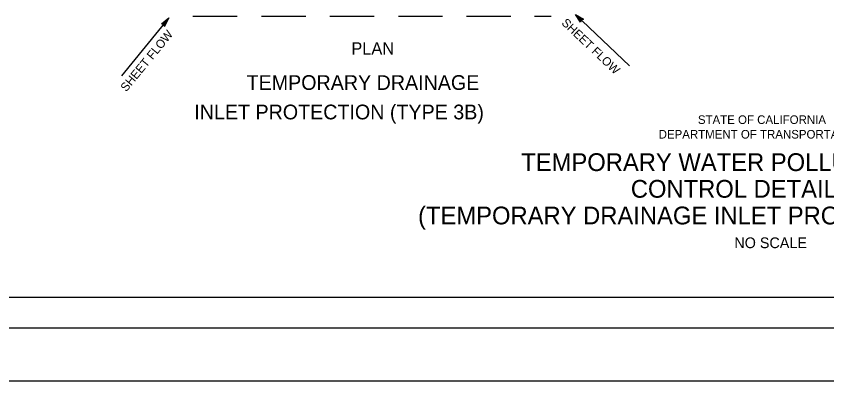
# Model space of a CAD drawing. Extents: x -894 to 866, y -472 to 714.
# Drawn here: x -127 to 535, y -472 to -175 of the extents above; entities that cross this region are included whole.
import ezdxf

# ---------------------------------------------------------------- set-up
doc = ezdxf.new("R2010")
doc.units = 0
for name, color, linetype in [('border_INSIDE-BORDER-anno', 7, 'Continuous'), ('border_PLOTTING-ELEMENTS', 7, 'Continuous'), ('border_rw_22x34_Cut_Lines', 7, 'Continuous'), ('border_SHEET', 7, 'Continuous'), ('df_FLOW-LINE', 7, 'Continuous'), ('temp_CONSTRUCTION', 7, 'Continuous'), ('temp_CONSTRUCTION-anno', 7, 'Continuous')]:
    doc.layers.add(name, color=color, linetype=linetype)

msp = doc.modelspace()

# ---------------------------------------------------------------- linework, layer by layer
at = {"layer": 'border_PLOTTING-ELEMENTS'}
for points in [[(-894.04, -472.44), (865.96, -472.44), (865.96, 713.56), (-894.04, 713.56)], [(-864.04, 670.56), (835.96, 670.56), (835.96, -429.44), (-864.04, -429.44)]]:
    msp.add_lwpolyline(points, close=True, dxfattribs=at)
at = {"layer": 'border_rw_22x34_Cut_Lines'}
msp.add_lwpolyline([(-864.04, 670.56), (835.96, 670.56), (835.96, -429.44), (-864.04, -429.44)], close=True, dxfattribs=at)
at = {"layer": 'border_SHEET'}
msp.add_line((810.96, -404.44), (-814.04, -404.44), dxfattribs=at)
at = {"layer": 'df_FLOW-LINE'}
for p, q in [((-2.2, -176.58), (-40.84, -223.74)), ((-2.2, -176.58), (-2.2, -176.58)), ((373.77, -215.67), (329.55, -173.69)), ((336.13, -177.65), (336.13, -177.65)), ((-8.25, -181.32), (-8.25, -181.32)), ((-5.67, -183.43), (-5.67, -183.43)), ((333.83, -180.07), (333.83, -180.07))]:
    msp.add_line(p, q, dxfattribs=at)
for points in [[(-8.25, -181.32), (-2.2, -176.58), (-5.67, -183.43), (-5.84, -182.95), (-3.3, -177.93), (-7.74, -181.39), (-7.23, -181.47), (-4.39, -179.25), (-6.01, -182.46), (-6.19, -181.97), (-5.48, -180.58), (-6.71, -181.55), (-6.32, -181.61), (-5.67, -183.43), (-6.32, -181.61)], [(333.83, -180.07), (329.55, -173.69), (336.13, -177.65), (335.63, -177.79), (330.81, -174.89), (333.95, -179.57), (334.06, -179.06), (332.05, -176.07), (335.13, -177.92), (334.64, -178.06), (333.3, -177.26), (334.17, -178.56), (334.26, -178.17), (336.13, -177.65), (334.26, -178.17)]]:
    msp.add_lwpolyline(points, close=True, dxfattribs=at)
at = {"layer": 'temp_CONSTRUCTION'}
for points in [[(17.43, -175.19), (53.58, -175.19)], [(73.44, -175.19), (109.59, -175.19)], [(129.12, -175.19), (165.27, -175.19)], [(185.11, -175.19), (221.26, -175.19)], [(240.79, -175.19), (276.94, -175.19)], [(296.16, -175.19), (309.84, -175.19)], [(296.16, -175.19), (309.84, -175.19)]]:
    msp.add_lwpolyline(points, dxfattribs=at)

# ---------------------------------------------------------------- texts
at = {"layer": 'border_INSIDE-BORDER-anno'}
for s, height, p in [('STATE OF CALIFORNIA', 7, (429.52, -263.02)), ('DEPARTMENT OF TRANSPORTATION', 7, (397.52, -274.92)), ('TEMPORARY WATER POLLUTION', 14.5, (285.42, -301.42)), ('CONTROL DETAILS', 14.5, (374.81, -323.17)), ('(TEMPORARY DRAINAGE INLET PROTECTION)', 14.5, (201.22, -344.92)), ('NO SCALE', 8.75, (459.3, -364.3))]:
    msp.add_text(s, height=height, dxfattribs=at).set_placement(p)
at = {"layer": 'temp_CONSTRUCTION-anno'}
for rotation, p in [(316.4904, (317.72, -181.27)), (50.67345, (-36.85, -237.25))]:
    msp.add_text('SHEET FLOW', height=7, rotation=rotation, dxfattribs=at).set_placement(p)
for s, height, p in [('PLAN', 10, (146.75, -206.42)), ('TEMPORARY DRAINAGE', 12, (61.29, -235.27)), ('INLET PROTECTION (TYPE 3B)', 12, (18.63, -259.27))]:
    msp.add_text(s, height=height, dxfattribs=at).set_placement(p)

doc.saveas('drawing.dxf')
